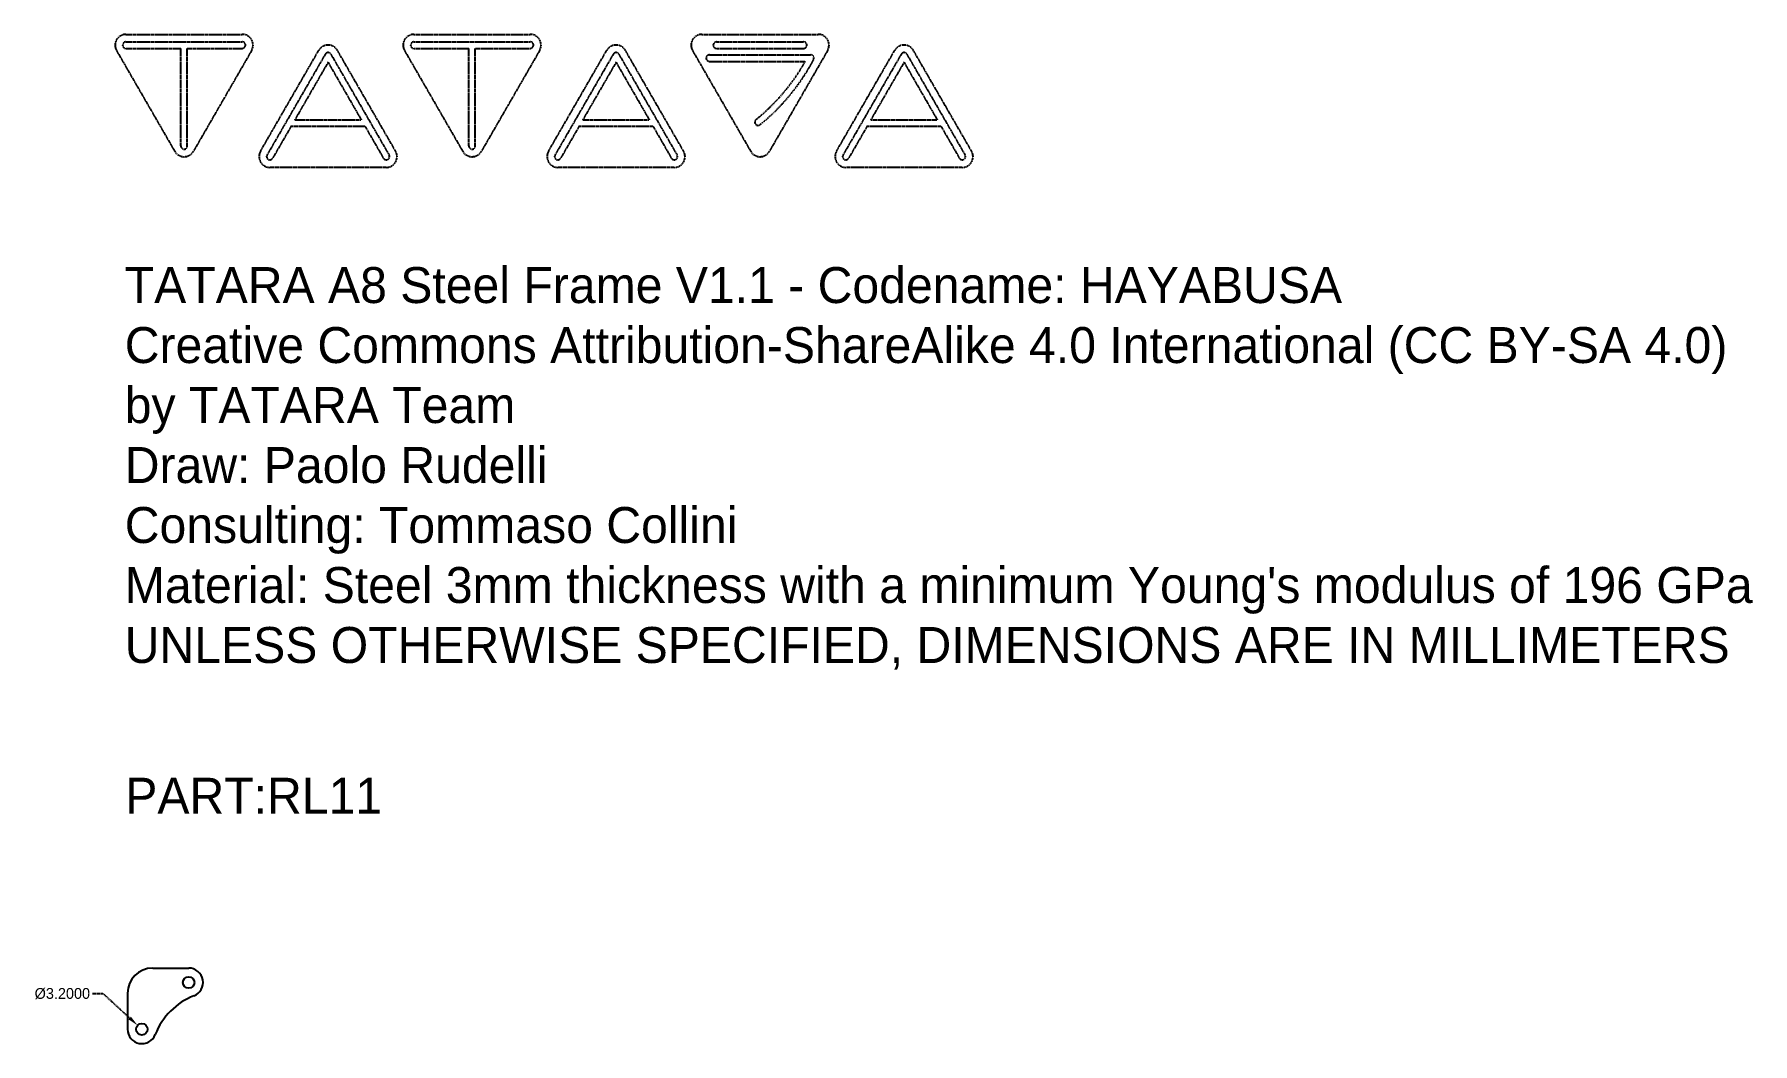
# Model space of a CAD drawing. Header units: inches. Extents: x -22 to 455, y -29 to 252.
import ezdxf

# ---------------------------------------------------------------- set-up
doc = ezdxf.new("R2010")
doc.units = ezdxf.units.IN
doc.header["$MEASUREMENT"] = 0
doc.linetypes.add('HIDDEN', pattern=[0.15, 0.1, -0.05])
doc.layers.get('Defpoints').update_dxf_attribs({"linetype": 'CONTINUOUS'})
for name, color, linetype in [('NOTE', 3, 'CONTINUOUS'), ('QUOTE', 6, 'HIDDEN'), ('TATARA LOGO', 2, 'HIDDEN'), ('VISIBLE', 7, 'CONTINUOUS')]:
    doc.layers.add(name, color=color, linetype=linetype)
doc.dimstyles.get("Standard").update_dxf_attribs({"dimtxt": 0.18, "dimasz": 0.18, "dimexe": 0.18, "dimexo": 0.0625, "dimgap": 0.09, "dimtad": 0, "dimtih": 1, "dimtoh": 1, "dimdec": 4, "dimzin": 0, "dimdsep": 46, "dimtxsty": 'Standard', "dimcen": 0.09, "dimadec": 0, "dimazin": 0, "dimtfac": 1, "dimtdec": 4, "dimtofl": 0, "dimtmove": 0, "dimatfit": 3, "dimfxl": 1, "dimtolj": 1, "dimtzin": 0, "dimarcsym": 0})

# ---------------------------------------------------------------- blocks, each defined once
blk = doc.blocks.new('*D3')
at = {"layer": 'Defpoints', "color": 0}
for p in [(6.47, -23.51), (8.83, -25.67)]:
    blk.add_point(p, dxfattribs=at)
at = {"layer": 'QUOTE', "color": 0, "lineweight": -2}
for p, q in [((-6.11, -14.7), (-3.11, -14.7)), ((-3.11, -14.7), (4.26, -21.48))]:
    blk.add_line(p, q, dxfattribs=at)
at = {"layer": 'QUOTE', "color": 0}
blk.add_solid([(3.92, -21.85), (4.6, -21.11), (6.47, -23.51)], dxfattribs=at)
at = {"layer": 'QUOTE', "color": 0, "insert": (-14.45, -14.7), "char_height": 3, "attachment_point": 5}
blk.add_mtext('\\A1;%%c3.2000', dxfattribs=at)

msp = doc.modelspace()

# ---------------------------------------------------------------- linework, layer by layer
at = {"layer": 'TATARA LOGO'}
for p, q in [((3.19931, 251.87534), (35.53092, 251.87534)), ((3.19931, 249.77534), (35.53092, 249.77534)), ((83.19931, 251.87534), (115.53092, 251.87534)), ((83.19931, 249.77534), (115.53092, 249.77534)), ((163.19931, 251.87534), (195.53092, 251.87534)), ((167.25531, 249.77534), (191.47492, 249.77534)), ((0.60123, 247.37534), (16.76704, 219.37534)), ((3.19931, 247.97534), (18.46511, 247.97534)), ((18.46511, 220.87534), (18.46511, 247.97534)), ((20.26511, 247.97534), (35.53092, 247.97534)), ((20.26511, 220.87534), (20.26511, 247.97534)), ((38.129, 247.37534), (21.96319, 219.37534)), ((40.60123, 219.40867), (56.76704, 247.40867)), ((58.58569, 246.35867), (42.41988, 218.35867)), ((59.36511, 244.10867), (50.14675, 228.142)), ((59.36511, 244.10867), (68.58347, 228.142)), ((60.14454, 246.35867), (76.31034, 218.35867)), ((78.129, 219.40867), (61.96319, 247.40867)), ((80.60123, 247.37534), (96.76704, 219.37534)), ((83.19931, 247.97534), (98.46511, 247.97534)), ((98.46511, 220.87534), (98.46511, 247.97534)), ((100.26511, 220.87534), (100.26511, 247.97534)), ((100.26511, 247.97534), (115.53092, 247.97534)), ((118.129, 247.37534), (101.96319, 219.37534)), ((120.60123, 219.40867), (136.76704, 247.40867)), ((138.58569, 246.35867), (122.41988, 218.35867)), ((139.36511, 244.10867), (130.14675, 228.142)), ((139.36511, 244.10867), (148.58347, 228.142)), ((140.14454, 246.35867), (156.31034, 218.35867)), ((158.129, 219.40867), (141.96319, 247.40867)), ((160.60123, 247.37534), (176.76704, 219.37534)), ((165.27777, 246.17534), (193.45246, 246.17534)), ((165.27777, 244.37534), (191.93672, 244.37534)), ((167.25531, 247.97534), (191.47492, 247.97534)), ((198.129, 247.37534), (181.96319, 219.37534)), ((200.60123, 219.40867), (216.76704, 247.40867)), ((218.58569, 246.35867), (202.41988, 218.35867)), ((219.36511, 244.10867), (210.14675, 228.142)), ((219.36511, 244.10867), (228.58347, 228.142)), ((220.14454, 246.35867), (236.31034, 218.35867)), ((238.129, 219.40867), (221.96319, 247.40867)), ((49.10752, 226.342), (43.97872, 217.45866)), ((49.10752, 226.342), (69.6227, 226.342)), ((50.14675, 228.142), (68.58347, 228.142)), ((69.6227, 226.342), (74.7515, 217.45867)), ((129.10752, 226.342), (123.97872, 217.45866)), ((129.10752, 226.342), (149.6227, 226.342)), ((130.14675, 228.142), (148.58347, 228.142)), ((149.6227, 226.342), (154.7515, 217.45867)), ((209.10752, 226.342), (203.97872, 217.45866)), ((209.10752, 226.342), (229.6227, 226.342)), ((210.14675, 228.142), (228.58347, 228.142)), ((229.6227, 226.342), (234.7515, 217.45867)), ((75.53092, 214.90867), (43.19931, 214.90867)), ((155.53092, 214.90867), (123.19931, 214.90867)), ((235.53092, 214.90867), (203.19931, 214.90867))]:
    msp.add_line(p, q, dxfattribs=at)
for centre, radius, start, end in [((3.19931, 248.87534), 3, 90, 210), ((3.19931, 248.87534), 0.9, 90, 270), ((35.53092, 248.87534), 3, 330, 90), ((35.53092, 248.87534), 0.9, 270, 90), ((59.36511, 245.90867), 3, 30, 150), ((83.19931, 248.87534), 3, 90, 210), ((83.19931, 248.87534), 0.9, 90, 270), ((115.53092, 248.87534), 3, 330, 90), ((115.53092, 248.87534), 0.9, 270, 90), ((115.53092, 248.87534), 0.9, 270, 90), ((139.36511, 245.90867), 3, 30, 150), ((163.19931, 248.87534), 3, 90, 210), ((167.25531, 248.87534), 0.9, 90, 270), ((191.47492, 248.87534), 0.9, 270, 90), ((195.53092, 248.87534), 3, 330, 90), ((219.36511, 245.90867), 3, 30, 150), ((59.36511, 245.90867), 0.9, 30, 149.9999972), ((139.36511, 245.90867), 0.9, 30, 149.9999972), ((165.27777, 245.27534), 0.9, 90, 270), ((142.96091, 271.90887), 56.18474, 308.8897527, 330.6559013), ((142.96091, 271.90887), 57.98474, 308.8897527, 332.1550619), ((193.45246, 245.27534), 0.9, 329.9999988, 90), ((219.36511, 245.90867), 0.9, 30, 149.9999972), ((178.80007, 227.47665), 0.9, 128.8897527, 308.8897527), ((19.36511, 220.87534), 0.9, 180, 0), ((99.36511, 220.87534), 0.9, 180, 0), ((19.36511, 220.87534), 3, 210, 330), ((43.19931, 217.90867), 3, 150, 270), ((43.19931, 217.90867), 0.9, 149.9999972, 329.9991008), ((75.53092, 217.90867), 0.9, 210, 30), ((75.53092, 217.90867), 3, 270, 30), ((99.36511, 220.87534), 3, 210, 330), ((123.19931, 217.90867), 3, 150, 270), ((123.19931, 217.90867), 0.9, 149.9999972, 329.9991008), ((155.53092, 217.90867), 0.9, 210, 30), ((155.53092, 217.90867), 3, 270, 30), ((179.36511, 220.87534), 3, 210, 330), ((203.19931, 217.90867), 3, 150, 270), ((203.19931, 217.90867), 0.9, 149.9999972, 329.9991008), ((235.53092, 217.90867), 0.9, 210, 30), ((235.53092, 217.90867), 3, 270, 30)]:
    msp.add_arc(centre, radius, start, end, dxfattribs=at)
at = {"layer": 'VISIBLE'}
for p, q in [((10.64881, -7.59105), (20.64881, -7.59105)), ((3.64881, -14.59105), (3.64881, -24.59105))]:
    msp.add_line(p, q, dxfattribs=at)
for centre in [(20.64881, -11.59105), (7.64881, -24.59105)]:
    msp.add_circle(centre, 1.6, dxfattribs=at)
for centre, radius, start, end in [((10.64881, -14.59105), 7, 90, 180), ((20.64881, -11.59105), 4, 291.0495609, 90), ((28.7821, -32.72434), 18.64435, 111.0495609, 158.9504391), ((7.64881, -24.59105), 4, 180, 338.9504391)]:
    msp.add_arc(centre, radius, start, end, dxfattribs=at)

# ---------------------------------------------------------------- texts
at = {"layer": 'NOTE', "char_height": 10, "width": 1231.3748319, "attachment_point": 1}
for s, insert in [("{\\pxsm1;TATARA A8 Steel Frame V1.1 - Codename: HAYABUSA\\PCreative Commons Attribution-ShareAlike 4.0 International (CC BY-SA 4.0)\\Pby TATARA Team\\PDraw: Paolo Rudelli\\PConsulting: Tommaso Collini\\P\\pql;Material: Steel 3mm thickness with a minimum Young's modulus of 196 GPa\\P\\pq*;UNLESS OTHERWISE SPECIFIED, DIMENSIONS ARE IN MILLIMETERS}", (2.88695, 187.20678)), ('{\\pxsm1;PART:RL11}', (3.03693, 45.29962))]:
    msp.add_mtext(s, dxfattribs=dict(at, insert=insert))

# ---------------------------------------------------------------- dimensions: what is measured, and where the dimension line sits
at = {"layer": 'QUOTE'}
dim = msp.add_diameter_dim_2p(p1=(8.82712, -25.67344), p2=(6.4705, -23.50866), dimstyle='Standard', override={"dimtxt": 3, "dimasz": 3, "dimtmove": 0}, dxfattribs=at)
dim.commit()
dim.dimension.update_dxf_attribs({"geometry": '*D3', "text_midpoint": (-14.45494, -14.70352), "dimtype": 163})

doc.saveas('drawing.dxf')
